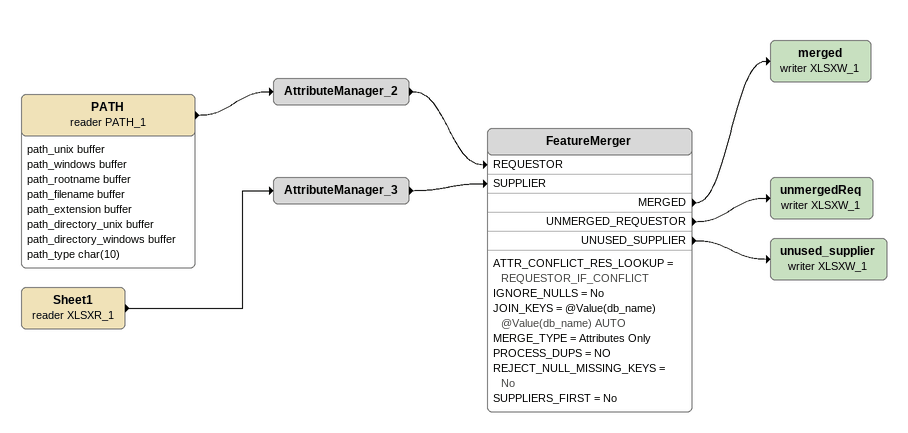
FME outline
PATH (reader PATH_1)
    attributes: path_unix buffer, path_windows buffer, path_rootname buffer, path_filename buffer, path_extension buffer, path_directory_unix buffer, path_directory_windows buffer, path_type char(10)
    -> AttributeManager_2
AttributeManager_2
    -> FeatureMerger [REQUESTOR]
Sheet1 (reader XLSXR_1)
    -> AttributeManager_3
AttributeManager_3
    -> FeatureMerger [SUPPLIER]
FeatureMerger
    ATTR_CONFLICT_RES_LOOKUP = REQUESTOR_IF_CONFLICT
    IGNORE_NULLS = No
    JOIN_KEYS = @Value(db_name) @Value(db_name) AUTO
    MERGE_TYPE = Attributes Only
    PROCESS_DUPS = NO
    REJECT_NULL_MISSING_KEYS = No
    SUPPLIERS_FIRST = No
    MERGED -> merged (writer XLSXW_1)
    UNMERGED_REQUESTOR -> unmergedReq (writer XLSXW_1)
    UNUSED_SUPPLIER -> unused_supplier (writer XLSXW_1)
merged (writer XLSXW_1)
unmergedReq (writer XLSXW_1)
unused_supplier (writer XLSXW_1)
